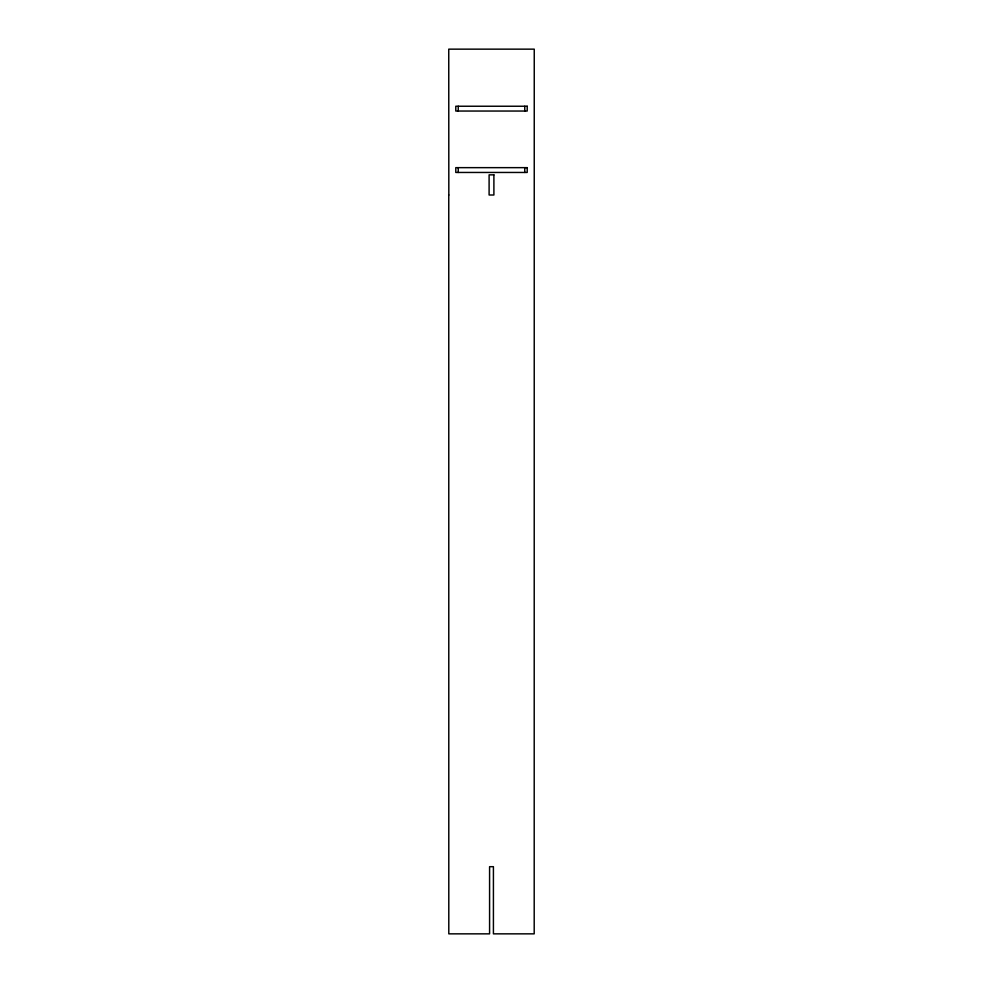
<?xml version="1.0" encoding="UTF-8"?>
<svg xmlns="http://www.w3.org/2000/svg" width="983" height="983" viewBox="0 0 983 983"><rect width="100%" height="100%" fill="white"/><g stroke="black" fill="none" stroke-linecap="round" stroke-linejoin="round"><path stroke-width="1.47" d="M524.762 106.238L524.762 111.042M524.762 167.651L524.762 172.455M458.238 106.238L458.238 111.042M458.238 167.651L458.238 172.455M448.764 195.003L448.801 933.85L489.583 933.85L489.583 866.687L493.417 866.687L493.417 933.85L534.199 933.85L534.248 49.15L448.752 49.15L448.826 195.003M527.207 106.238L455.793 106.238L455.793 111.042L527.207 111.042L527.207 106.238M527.207 167.651L455.793 167.651L455.793 172.455L527.207 172.455L527.207 167.651M493.896 174.851L489.104 174.851L489.104 195.003L493.896 195.003L493.896 174.851"/></g></svg>
